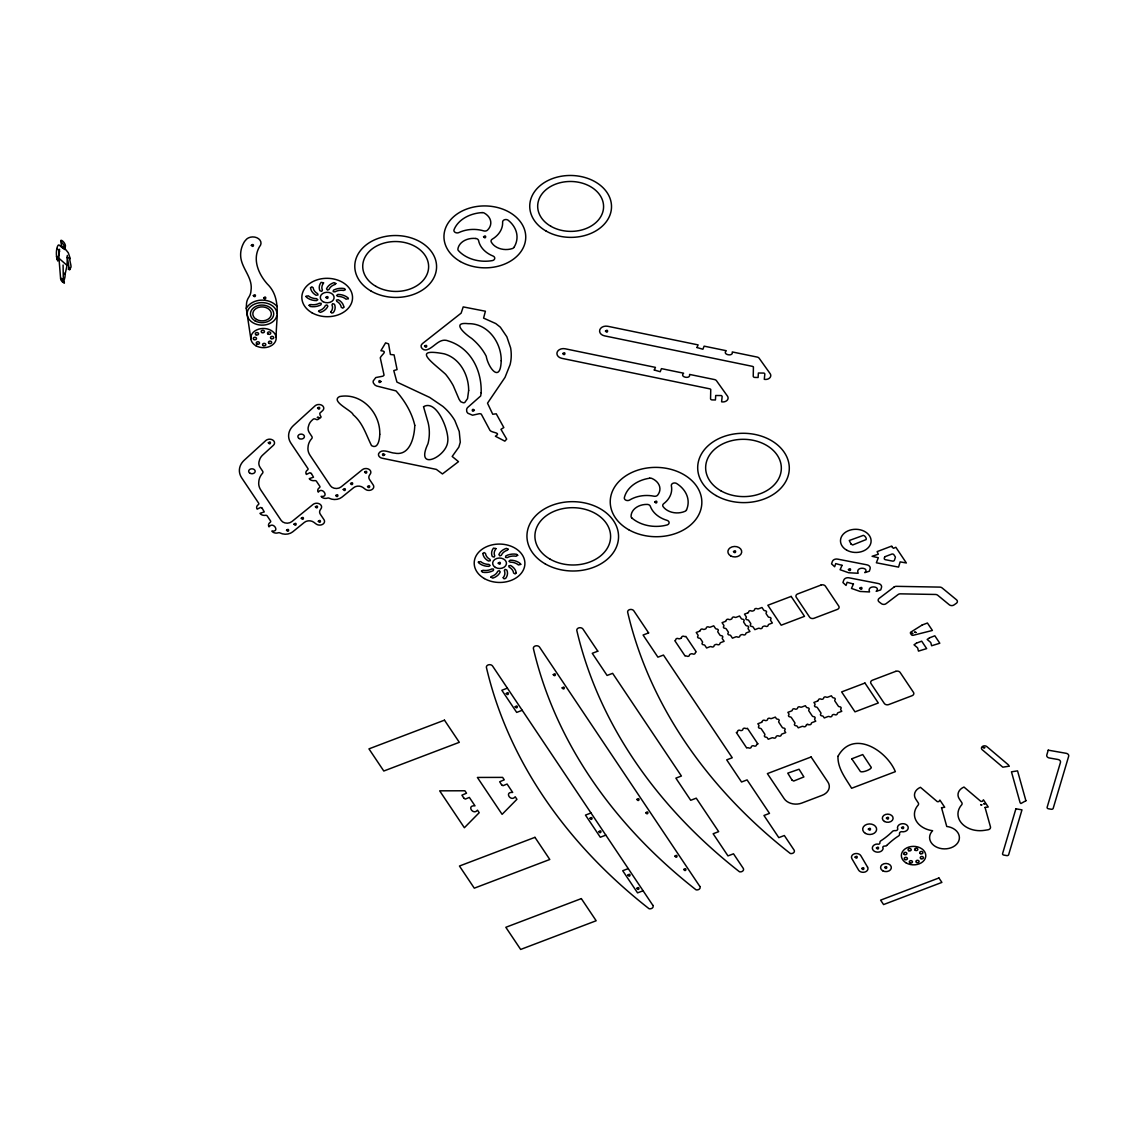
<?xml version="1.0" encoding="UTF-8"?>
<svg xmlns="http://www.w3.org/2000/svg" width="1125" height="1125" viewBox="0 0 1125 1125"><rect width="100%" height="100%" fill="white"/><g stroke="black" fill="none" stroke-linecap="round" stroke-linejoin="round"><path stroke-width="1.5" d="M59.541 249.272L58.767 258.131L67.05 265.416L65.138 274.05M250.889 336.867L250.847 338.752L246.248 308.292L246.516 303.722A21.6 16.355 0.7 0 1 248.85 297.141A20.897 15.82 0.7 0 0 250.987 290.672C252.998 278.311 242.789 269.733 240.905 258.356A41.302 31.261 0.7 0 1 244.547 241.467L246.67 239.048A8.142 6.159 0.7 0 1 256.837 237.727A8.142 6.159 0.7 0 1 260.606 245.039C251.592 257.822 257.962 273.459 267.3 283.964C282.038 298.266 275.92 319.345 276.159 337.387M67.331 255.389L67.05 265.416M70.509 268.087L69.595 269.902L68.245 269.016L69.328 268.383L68.527 267.497C73.392 269.423 69.68 263.208 69.736 258.328M60.567 278.831C63.169 276.413 64.406 286.116 61.003 279.97C60.005 274.823 66.53 286.087 62.887 282.009M63.366 281.883L63.084 265.05M64.828 247.359L65.503 246.023C64.898 240.666 57.052 237.277 63.042 244.083C66.108 248.273 66.516 252 59.048 244.983L58.331 245.067C54.703 249.047 56.77 267.82 59.428 251.142M56.461 256.598L57.755 260.677M246.248 308.292C252.619 297.928 269.409 297.534 277.144 306.534M61.003 241.439L61.411 246.023M69.975 269.184L68.513 269.269M507.389 688.148L501.848 690.258L516.684 712.406L522.225 710.297M591.005 812.995L585.464 815.091L600.3 837.239L605.841 835.144M628.256 868.612L622.716 870.722L637.552 892.87L643.092 890.761M60.637 279.056L63.07 281.109M62.845 281.236L63.169 282.136M63.45 247.12L61.341 245.981M60.595 278.48L58.978 258.286M64.898 249.609L61.467 246.234M67.233 257.189L70.2 258.497L68.316 252.83L65.222 248.962M63.506 281.348C63.492 282.108 66.347 274.978 64.589 273.234M59.513 251.227L57.15 248.484M63.886 281.7L64.434 282.952M57.994 257.948L57.811 260.775L56.756 258.427M276.933 313.073L276.413 310.894A14.906 11.278 0.7 0 0 252.844 304.973A14.906 11.278 0.7 0 0 254.784 323.677A14.906 11.278 0.7 0 0 276.863 315.281M67.359 257.302L68.864 266.639M808.538 724.627A1.631 1.238 0.7 0 0 806.02 725.597A1.631 1.238 0.7 0 1 803.489 726.553A1.631 1.238 0.7 0 0 801.858 726.483L798.258 727.847L797.316 726.441A1.631 1.238 0.7 0 0 795.952 725.752A1.631 1.238 0.7 0 1 794.658 723.839A1.631 1.238 0.7 0 0 794.742 722.602L791.381 717.581A1.631 1.238 0.7 0 0 790.017 716.892A1.631 1.238 0.7 0 1 788.723 714.98A1.631 1.238 0.7 0 0 788.808 713.742L787.88 712.336L791.466 710.972A1.631 1.238 0.7 0 0 792.366 709.945A1.631 1.238 0.7 0 1 794.883 708.975A1.631 1.238 0.7 0 0 796.528 709.059A2.7 2.039 0.7 0 0 797.006 708.834A1.631 1.238 0.7 0 0 797.611 707.948A1.631 1.238 0.7 0 1 800.142 706.992A1.631 1.238 0.7 0 0 801.773 707.062L805.373 705.698L806.302 707.091A1.631 1.238 0.7 0 0 807.68 707.78A1.631 1.238 0.7 0 1 808.959 709.692A1.631 1.238 0.7 0 0 808.875 710.93L812.236 715.95A1.631 1.238 0.7 0 0 813.614 716.639A1.631 1.238 0.7 0 1 814.894 718.552A1.631 1.238 0.7 0 0 814.809 719.789L815.752 721.195L812.152 722.559A1.631 1.238 0.7 0 0 811.266 723.6A1.631 1.238 0.7 0 1 808.734 724.556M806.906 724.556A2.7 2.039 0.7 0 1 807.427 724.388M649.631 478.167A3.277 2.475 0.7 0 1 651.895 478.448A15.834 11.981 0.7 0 1 657.647 495.112A3.277 2.475 0.7 0 1 653.948 496.195A27.661 20.939 0.7 0 0 629.663 500.006A3.277 2.475 0.7 0 1 625.908 500.189A3.277 2.475 0.7 0 1 624.375 497.573A32.105 24.3 0.7 0 1 649.617 478.223M792.07 780.145L793.673 781.045L803.897 776.939L799.059 769.233L787.753 773.156L792.07 780.145M851.077 544.092L852.694 544.978L864.998 540.014C868.486 540.155 864.098 533.559 862.186 535.809L849.262 540.506L851.077 544.092M414.773 425.334C414.464 436.837 409.992 456.342 394.692 453.122C390.22 453.08 381.867 447.834 378.619 453.628C377.803 455.864 380.039 457.847 382.092 458.212L436.373 469.406L442.448 473.948L458.494 461.658L452.18 456.469L458.859 447.089L460.28 442.238L459.239 431.48L454.837 420.539A73.73 55.814 0.7 0 0 448.58 411.975A68.344 51.736 0.7 0 0 442.814 406.364L429.694 397.434L396.914 382.078L393.778 370.589L397.083 369.591L394.088 354.895L390.403 354.473L388.575 343.884L385.58 342.858L380.883 350.733C388.111 351.211 381.952 354.178 380.264 357.778L384.061 375.145A3.684 2.798 0.7 0 1 382.669 376.228L375.806 377.55L373.205 380.967A6.778 5.133 0.7 0 0 373.402 382.978L374.681 384.75A6.834 5.175 0.7 0 0 376.833 386.044L396.014 390.895C404.592 400.5 411.933 412.678 414.773 425.334M842.062 565.327L840.094 569.728L848.714 572.766L858.178 573.258C854.986 566.016 870.23 567.352 864.802 572.639L869.33 571.219L870.103 568.856A4.388 3.319 0.7 0 0 866.531 564.75L838.041 559.195A4.388 3.319 0.7 0 0 832.345 561.502L831.558 563.864L834.652 566.761L835.72 563.597L842.062 565.327M853.453 584.016L851.47 588.417L860.091 591.455L869.555 591.947C866.363 584.691 881.62 586.041 876.178 591.328L880.706 589.908L881.494 587.545A4.388 3.319 0.7 0 0 877.908 583.439L849.431 577.884A4.388 3.319 0.7 0 0 843.736 580.191L842.948 582.553L846.042 585.45L847.097 582.286L853.453 584.016M851.752 758.812L859.964 770.85C860.33 774.098 874.223 768.516 870.792 766.73L862.734 754.566L851.752 758.812M306.028 296.339L306.337 297.113A13.359 10.111 0.7 0 0 316.519 300.614L317.812 299.714L316.491 298.631A10.73 8.128 0.7 0 1 308.306 295.819L306.028 296.339M310.556 287.705L310.542 287.916A13.345 10.111 0.7 0 0 316.111 295.256L318.009 294.947L317.63 293.653A10.73 8.128 0.7 0 1 313.158 287.747L311.864 286.833L310.556 287.705M318.572 311.358L320.386 312.398A13.345 10.111 0.7 0 0 327.867 306.169L326.869 304.903L325.364 305.564A10.73 8.128 0.7 0 1 319.359 310.57L318.572 311.358M323.536 282.797L323.367 283.402A10.73 8.128 0.7 0 0 322.411 290.137L321.722 291.361L319.936 290.756A13.359 10.111 0.7 0 1 321.117 282.375L323.536 282.797M343.842 307.111L342.802 308.166L341.241 307.28A10.73 8.128 0.7 0 0 336.769 301.373L336.389 300.08L338.273 299.756A13.345 10.111 0.7 0 1 343.842 307.111M478.378 562.092L478.702 562.866A13.359 10.111 0.7 0 0 488.883 566.367L490.163 565.467L488.855 564.384A10.73 8.128 0.7 0 1 480.656 561.572L478.378 562.092M482.906 553.458L482.906 553.669A13.345 10.111 0.7 0 0 488.461 561.009L490.359 560.7L489.98 559.406A10.73 8.128 0.7 0 1 485.508 553.5L484.228 552.586L482.906 553.458M490.922 577.111L492.75 578.152A13.345 10.111 0.7 0 0 500.217 571.922L499.233 570.656L497.714 571.317A10.73 8.128 0.7 0 1 491.709 576.323L490.922 577.111M495.9 548.55L495.717 549.155A10.73 8.128 0.7 0 0 494.761 555.891L494.072 557.114L492.286 556.509A13.359 10.111 0.7 0 1 493.467 548.128L495.9 548.55M516.192 572.864L515.152 573.919L513.591 573.033A10.73 8.128 0.7 0 0 509.119 567.127L508.739 565.833L510.637 565.509A13.345 10.111 0.7 0 1 516.192 572.864M654.286 370.012L660.22 371.728L661.444 368.634L683.62 373.205C679.078 377.184 690.989 379.561 689.583 374.428L714.487 379.561A3.277 2.475 0.7 0 1 716.484 380.728L727.523 396.211A5.217 3.952 0.7 0 1 726.961 400.472A5.217 3.952 0.7 0 1 721.603 401.808L722.166 396.337L721.392 395.564L715.711 395.494L715.43 399.98L712.153 399.909A1.631 1.238 0.7 0 1 710.55 398.644L710.747 389.742A3.277 2.475 0.7 0 0 710.705 389.306A3.277 2.475 0.7 0 0 709.383 388.758L561.783 358.327A6.539 4.95 0.7 0 1 557.128 352.252A6.539 4.95 0.7 0 1 565.13 348.778L655.439 367.383L654.286 370.012M696.966 347.527L702.9 349.242L704.123 346.148L726.3 350.719C721.758 354.698 733.669 357.075 732.263 351.942L757.167 357.075A3.277 2.475 0.7 0 1 759.164 358.242L770.203 373.739A5.217 3.952 0.7 0 1 769.641 377.986A5.217 3.952 0.7 0 1 764.283 379.322L764.845 373.852L764.072 373.078L758.391 373.008L758.109 377.494L754.833 377.423A1.631 1.238 0.7 0 1 753.23 376.158L753.427 367.256A3.277 2.475 0.7 0 0 753.384 366.82A3.277 2.475 0.7 0 0 752.062 366.272L604.462 335.841A6.539 4.95 0.7 0 1 599.808 329.766A6.539 4.95 0.7 0 1 607.809 326.292L698.119 344.897L696.966 347.527M251.325 245.334C253.702 249.033 254.63 242.156 251.325 245.334M253.322 295.594C255.698 299.292 256.627 292.416 253.322 295.594M263.644 297.844C266.02 301.542 266.948 294.68 263.644 297.844M268.341 442.772C270.717 446.47 271.645 439.594 268.341 442.772M286.523 530.212C288.9 533.911 289.828 527.034 286.523 530.212M294.005 524.152C296.381 527.85 297.309 520.988 294.005 524.152M301.303 518.245C303.68 521.944 304.608 515.067 301.303 518.245M317.419 417.403L318.909 417.544L317.419 417.403M317.573 408.08C319.95 411.764 320.878 404.902 317.573 408.08M315.408 506.812C317.784 510.511 318.712 503.634 315.408 506.812M318.319 521.255C320.695 524.953 321.623 518.077 318.319 521.255M325.898 297.38C328.275 301.078 329.203 294.216 325.898 297.38M335.756 495.52C338.133 499.219 339.061 492.342 335.756 495.52M343.238 489.459C345.614 493.158 346.542 486.281 343.238 489.459M350.536 483.539C352.913 487.238 353.841 480.375 350.536 483.539M364.641 472.12C367.017 475.819 367.945 468.942 364.641 472.12M367.552 486.548C369.928 490.247 370.856 483.384 367.552 486.548M483.553 236.756C485.93 240.455 486.858 233.592 483.553 236.756M498.248 563.133C500.625 566.831 501.553 559.969 498.248 563.133M506.278 693.506C508.655 697.205 509.583 690.342 506.278 693.506M515.18 706.795C517.556 710.494 518.484 703.631 515.18 706.795M553.261 674.62C555.638 678.319 556.566 671.442 553.261 674.62M562.795 353.559C565.172 357.258 566.1 350.395 562.795 353.559M562.163 687.909C564.539 691.608 565.467 684.731 562.163 687.909M589.908 818.353C592.284 822.052 593.212 815.175 589.908 818.353M605.475 331.073C607.852 334.772 608.78 327.909 605.475 331.073M598.809 831.642C601.186 835.341 602.114 828.464 598.809 831.642M627.905 875.095C630.281 878.794 631.209 871.917 627.905 875.095M636.891 799.453C639.267 803.152 640.195 796.275 636.891 799.453M636.792 888.384C639.169 892.083 640.097 885.22 636.792 888.384M645.792 812.742C648.169 816.441 649.097 809.578 645.792 812.742M654.75 501.933C657.127 505.631 658.055 498.769 654.75 501.933M674.888 856.195C677.264 859.894 678.192 853.017 674.888 856.195M683.775 869.484C686.152 873.183 687.08 866.32 683.775 869.484M733.5 551.573C735.877 555.272 736.805 548.409 733.5 551.573M848.433 569.545C850.809 573.244 851.737 566.381 848.433 569.545M859.823 588.234C862.2 591.933 863.128 585.056 859.823 588.234M855.084 857.095C857.461 860.794 858.389 853.931 855.084 857.095M861.764 868.486C864.141 872.184 865.069 865.308 861.764 868.486M868.359 829.097C870.736 832.795 871.664 825.919 868.359 829.097M876.431 847.969C878.808 851.667 879.736 844.791 876.431 847.969M884.658 867.417C887.034 871.116 887.963 864.253 884.658 867.417M886.43 818.086C888.792 821.784 889.734 814.922 886.43 818.086M901.547 827.62C903.923 831.319 904.852 824.442 901.547 827.62M911.63 633.375L912.938 633.488L911.658 633.277M914.583 632.25L915.891 632.377L914.583 632.25M980.719 804.755L982.027 804.881L980.747 804.67M983.222 747.548L984.712 747.689L983.222 747.548M983.672 803.644L984.98 803.756L983.672 803.644M481.148 392.766L480.67 395.986L467.578 407.545A6.834 5.175 0.7 0 0 466.622 409.486L466.748 411.497A6.778 5.133 0.7 0 0 467.958 413.283L472.542 415.209L479.348 413.705A3.684 2.798 0.7 0 1 481.275 414.098L490.008 430.425C492.047 432.998 501.834 432.408 495.38 436.233L504.83 441.155L506.7 439.13L500.963 429.342L503.831 427.556L496.266 413.817L492.736 414.239L487.505 403.186L505.027 377.381L510.089 364.655A68.344 51.736 0.7 0 0 511.172 357.623A73.73 55.814 0.7 0 0 510.623 347.878L506.855 336.797L500.33 327.178L495.773 323.564L483.581 318.108L485.409 311.231L463.205 306.9L461.138 313.144L422.325 343.688C419.048 346.177 422.606 350.564 425.995 349.988C433.997 348.398 439.186 336.952 448.678 341.086C470.869 348.103 481.922 370.561 481.148 392.766M423.534 406.73L428.175 422.831A75.783 57.375 0.7 0 1 427.978 443.7C414.633 471.909 446.189 457.2 447.694 441.858C449.564 431.423 436.739 398.77 423.534 406.73M892.392 547.327L893.489 548.311L895.837 547.27L906.356 562.978L900.141 561.881L898.566 567.112L876.361 562.781L878.316 557.719L872.086 556.298L878.33 554.203L877.134 551.602L891.717 546.061L892.392 547.327M468.661 390.417L467.55 398.616L464.822 402.427A1.688 1.28 0.7 0 1 462.966 402.623L460.716 401.723L459.098 399.319L453.291 385.72A106.833 80.873 0.7 0 0 445.655 374.316C433.87 363.389 409.866 347.386 444.15 353.812C459.83 358.172 468.703 374.948 468.661 390.417M501.216 360.773C500.428 383.639 488.362 368.156 486.211 356.203A75.783 57.375 0.7 0 0 471.656 338.4C465.567 334.477 450.45 321.652 468.211 323.677C487.758 323.184 501.497 342.534 501.216 360.773M886.598 845.48L886.542 845.62A3.277 2.475 0.7 0 1 884.559 846.084A1.716 1.308 0.7 0 0 883.069 848.109L883.125 848.25A5.4 4.092 0.7 0 1 877.809 852.173A5.4 4.092 0.7 0 1 872.339 848.306A5.4 4.092 0.7 0 1 877.148 844.017L877.345 844.059A1.716 1.308 0.7 0 0 879.905 842.794A3.277 2.475 0.7 0 1 880.622 840.966C885.023 838.153 889.341 834.637 892.758 831.164A3.277 2.475 0.7 0 1 895.205 830.644A2.292 1.73 0.7 0 0 897.764 829.083A5.4 4.092 0.7 0 1 902.095 823.697A5.4 4.092 0.7 0 1 908.227 828.028A5.4 4.092 0.7 0 1 901.406 831.67A2.292 1.73 0.7 0 0 899.536 833.709A3.277 2.475 0.7 0 1 898.72 835.861C894.333 838.575 890.381 841.992 886.598 845.522M262.125 508.191L264.277 511.903L259.973 513.352A4.908 3.713 0.7 0 0 265.416 515.32A1.631 1.238 0.7 0 1 267.23 515.981L270.534 520.917A1.631 1.238 0.7 0 1 270.155 522.394A4.908 3.713 0.7 0 0 269.03 526.866C273.066 520.945 280.448 532.195 271.842 531.07A4.908 3.713 0.7 0 0 278.297 532.786A1.631 1.238 0.7 0 1 279.9 532.898A9.83 7.439 0.7 0 0 292.655 531.886L304.411 522.352A6.539 4.95 0.7 0 1 313.819 522.253L316.153 524.011A4.922 3.727 0.7 0 0 322.523 524.405A4.922 3.727 0.7 0 0 324 519.694L320.33 514.237A6.539 4.95 0.7 0 1 319.992 510.328L320.878 508.908A4.908 3.713 0.7 0 0 319.669 504A4.908 3.713 0.7 0 0 313.116 504.394L291.825 521.634A6.539 4.95 0.7 0 1 281.194 520.453L260.972 490.261A19.266 14.583 0.7 0 1 258.82 481.669A22.177 16.791 0.7 0 1 260.887 475.425A19.238 14.555 0.7 0 1 262.42 473.4A2.939 2.222 0.7 0 0 262.603 471.136L260.142 467.466A12.15 9.197 0.7 0 1 259.341 460.659A15.806 11.967 0.7 0 1 262.983 454.795L273.417 445.275A4.908 3.713 0.7 0 0 272.77 440.044A4.908 3.713 0.7 0 0 265.852 440.508L244.294 460.167A21.488 16.27 0.7 0 0 241.706 477.886L258.666 503.198A1.631 1.238 0.7 0 1 258.286 504.675A4.908 3.713 0.7 0 0 257.161 509.147L260.691 507.403L262.125 508.191M311.372 473.498L313.509 477.211L309.22 478.659A4.908 3.713 0.7 0 0 314.648 480.628A1.631 1.238 0.7 0 1 316.462 481.289L319.767 486.211A1.631 1.238 0.7 0 1 319.387 487.702A4.908 3.713 0.7 0 0 318.262 492.159C322.298 486.239 329.681 497.503 321.089 496.378A4.908 3.713 0.7 0 0 327.53 498.094A1.631 1.238 0.7 0 1 329.147 498.206A9.83 7.439 0.7 0 0 341.887 497.194L353.658 487.659A6.539 4.95 0.7 0 1 363.052 487.547L365.386 489.319A4.922 3.727 0.7 0 0 371.756 489.698A4.922 3.727 0.7 0 0 373.233 485.002L369.562 479.545A6.539 4.95 0.7 0 1 369.225 475.636L370.125 474.216A4.908 3.713 0.7 0 0 368.916 469.294A4.908 3.713 0.7 0 0 362.348 469.688L341.058 486.942A6.539 4.95 0.7 0 1 330.427 485.761L310.205 455.555A19.266 14.583 0.7 0 1 308.053 446.977A22.177 16.791 0.7 0 1 310.12 440.719A19.238 14.555 0.7 0 1 311.653 438.708A2.939 2.222 0.7 0 0 311.836 436.444L309.389 432.773A12.15 9.197 0.7 0 1 308.573 425.967A15.806 11.967 0.7 0 1 312.216 420.103L313.073 419.316A1.631 1.238 0.7 0 1 314.62 418.894L314.733 418.908A3.277 2.475 0.7 0 1 316.111 419.386A1.631 1.238 0.7 0 0 318.192 419.33L320.47 417.783A1.631 1.238 0.7 0 0 320.695 416.138A3.277 2.475 0.7 0 1 320.133 415.153L319.823 413.873A1.631 1.238 0.7 0 1 320.175 412.847L322.664 410.583A4.908 3.713 0.7 0 0 322.003 405.352A4.908 3.713 0.7 0 0 315.098 405.816L293.527 425.461A21.488 16.27 0.7 0 0 290.939 443.194L307.898 468.492A1.631 1.238 0.7 0 1 307.519 469.983A4.908 3.713 0.7 0 0 306.394 474.441L309.938 472.711L311.372 473.498M463.852 798.131L465.286 799.102L469.35 797.414L474.989 805.837C466.2 804.966 473.091 815.766 477.492 810.169L479.194 812.714L464.372 827.733L439.664 790.833L464.906 790.777L466.523 793.209L461.925 795.164L463.852 798.131M501.581 784.744L503.016 785.7L507.08 784.027L512.705 792.436C503.93 791.564 510.82 802.364 515.222 796.767L516.923 799.312L502.102 814.345L477.38 777.445L502.622 777.389L504.253 779.822L499.655 781.777L501.581 784.744M837.97 756.323C837.52 768.375 845.733 778.472 851.625 788.273L895.359 771.652C886.5 750.192 853.017 729.042 837.97 756.323M941.527 807.708L946.744 826.467A14.906 11.278 0.7 0 1 958.655 841.205A14.906 11.278 0.7 0 1 937.575 847.561A14.906 11.278 0.7 0 1 932.639 830.714A21.853 16.538 0.7 0 1 916.509 807.3A18.914 14.316 0.7 0 1 918 805.317A3.277 2.475 0.7 0 0 918.211 802.8L915.764 799.13A11.827 8.944 0.7 0 1 920.447 787.317L937.336 801.661L938.869 801.619L939.895 800.086L944.719 807.272L941.527 807.708M985.05 807.441L990.464 826.875A3.277 2.475 0.7 0 1 987.933 829.8L984.347 830.363A21.853 16.538 0.7 0 1 962.691 824.344A21.853 16.538 0.7 0 1 960.033 807.019A18.914 14.316 0.7 0 1 961.523 805.05A3.277 2.475 0.7 0 0 961.748 802.533L959.287 798.863A11.827 8.944 0.7 0 1 963.97 787.05L980.873 801.394L982.406 801.352L983.419 799.805L988.242 807.005L985.05 807.441M330.863 311.977L331.72 313.059L333.281 312.652A13.345 10.111 0.7 0 0 334.462 304.256L332.677 303.666L331.973 304.875A10.73 8.128 0.7 0 1 331.031 311.625L330.863 311.977M503.212 577.73L504.07 578.812L505.631 578.405A13.345 10.111 0.7 0 0 506.812 570.009L505.027 569.419L504.337 570.628A10.73 8.128 0.7 0 1 503.381 577.378L503.212 577.73M380.953 381.572C378.169 385.003 378.084 378.127 380.953 381.572M424.603 346.106C426.769 349.861 428.091 343.083 424.603 346.106M335.827 283.528L335.039 284.442A10.73 8.128 0.7 0 0 329.02 289.448L327.516 290.123L326.531 288.844A13.345 10.111 0.7 0 1 333.998 282.614L335.827 283.528M508.177 549.281L507.389 550.195A10.73 8.128 0.7 0 0 501.384 555.202L499.866 555.877L498.881 554.597A13.345 10.111 0.7 0 1 506.348 548.367L508.177 549.281M379.758 434.236C379.673 438.736 378.239 449.662 371.545 445.641C366.159 434.981 362.855 422.789 353.152 414.745C352.533 410.822 329.822 401.259 339.637 396.534C361.716 392.47 380.461 412.988 379.758 434.236M309.108 305.283L310.106 306.464A13.345 10.111 0.7 0 0 321.019 304.777L321.202 303.314L319.458 303.188A10.73 8.128 0.7 0 1 310.683 304.538L309.108 305.283M345.305 289.547L343.716 290.475A10.73 8.128 0.7 0 0 334.941 291.839L333.197 291.698L333.38 290.236A13.345 10.111 0.7 0 1 344.292 288.548L345.305 289.547M481.472 571.036L482.456 572.217A13.345 10.111 0.7 0 0 493.369 570.53L493.552 569.067L491.808 568.941A10.73 8.128 0.7 0 1 483.033 570.291L481.472 571.036M517.669 555.3L516.066 556.228A10.73 8.128 0.7 0 0 507.291 557.592L505.547 557.452L505.73 555.989A13.345 10.111 0.7 0 1 516.642 554.302L517.669 555.3M348.37 298.631L346.078 299.208A10.73 8.128 0.7 0 0 337.894 296.395L336.586 295.509L337.866 294.413A13.345 10.111 0.7 0 1 348.047 297.9L348.37 298.631M520.72 564.384L518.442 564.961A10.73 8.128 0.7 0 0 510.244 562.148L508.936 561.263L510.216 560.166A13.345 10.111 0.7 0 1 520.411 563.653L520.72 564.384M384.666 454.627C381.783 458.058 381.811 451.181 384.666 454.627M474.37 410.344C471.291 413.634 471.811 406.758 474.37 410.344M1015.903 808.791L1002.586 853.594A1.631 1.238 0.7 0 0 1003.823 855.084L1006.706 855.591A1.631 1.238 0.7 0 0 1008.661 854.663L1021.978 809.859L1015.903 808.791M1048.233 750.164L1046.798 754.987A3.277 2.475 0.7 0 0 1049.273 757.969L1057.978 759.488A3.277 2.475 0.7 0 1 1060.453 762.455L1047.136 807.272A1.631 1.238 0.7 0 0 1048.373 808.748L1051.256 809.255A1.631 1.238 0.7 0 0 1053.197 808.327L1068.666 756.281A3.277 2.475 0.7 0 0 1066.191 753.314L1048.233 750.164M884.587 557.311L884.292 558.211A1.631 1.238 0.7 0 0 885.487 559.716L892.462 561.08A1.631 1.238 0.7 0 0 894.445 560.18L895.317 557.55A1.631 1.238 0.7 0 0 895.191 556.692L893.855 554.695A1.631 1.238 0.7 0 0 891.661 554.147L885.431 556.509A1.631 1.238 0.7 0 0 884.587 557.311M894.038 587.067L879.089 598.43A3.277 2.475 0.7 0 0 879.117 601.931L881.437 603.689A3.277 2.475 0.7 0 0 886.064 603.689L898.073 594.562A3.277 2.475 0.7 0 1 900.45 593.845L935.395 594.464A3.277 2.475 0.7 0 1 937.744 595.266L949.331 604.814A3.277 2.475 0.7 0 0 953.958 604.969L956.363 603.295A3.277 2.475 0.7 0 0 956.531 599.808L942.089 587.911A3.277 2.475 0.7 0 0 939.741 587.109L896.414 586.336A3.277 2.475 0.7 0 0 894.038 587.067M922.163 625.008L911.292 631.828A1.631 1.238 0.7 0 0 910.575 633.502L911.334 634.641A1.631 1.238 0.7 0 0 913.542 635.203L932.4 630.45L927.422 623.011L922.163 625.008M916.425 643.163L914.02 644.808L917.058 647.381A3.277 2.475 0.7 0 1 917.902 649.041L918.478 651.108L926.663 648.605L921.684 641.166L916.425 643.163M929.573 637.805L927.169 639.45L930.206 642.023A3.277 2.475 0.7 0 1 931.05 643.683L931.627 645.75L939.811 643.247L934.833 635.808L929.573 637.805M1025.902 800.733L1020.909 803.517L1020.094 802.687L1011.459 771.82L1017.548 770.864L1025.902 800.733M597.797 651.192L592.256 653.302L607.092 675.45L612.633 673.341L681.413 776.025L675.872 778.134L690.708 800.283L696.248 798.173L718.664 831.642L713.138 833.752L727.973 855.9L733.5 853.805L743.203 868.275A3.277 2.475 0.7 0 1 742.852 870.933A3.277 2.475 0.7 0 1 739.505 871.791A606.839 459.38 0.7 0 1 576.802 630.408A3.277 2.475 0.7 0 1 579.136 627.792A3.277 2.475 0.7 0 1 582.975 629.072L597.797 651.192M648.619 632.911L643.078 635.02L657.914 657.169L663.455 655.059L732.248 757.758L726.708 759.853L741.544 782.002L747.084 779.906L769.5 813.375L763.959 815.484L778.795 837.633L784.336 835.523L794.039 850.008A3.277 2.475 0.7 0 1 793.688 852.666A3.277 2.475 0.7 0 1 790.341 853.509A606.839 459.38 0.7 0 1 627.638 612.127A3.277 2.475 0.7 0 1 629.972 609.525A3.277 2.475 0.7 0 1 633.797 610.791L648.619 632.911M444.473 720.169L368.958 748.87L383.794 771.019L459.309 742.317L444.473 720.169M680.723 638.381L679.936 638.677A1.631 1.238 0.7 0 1 678.305 638.606A1.631 1.238 0.7 0 0 675.788 639.562A1.631 1.238 0.7 0 1 674.789 640.631L685.181 656.142A1.631 1.238 0.7 0 1 686.911 656.17A1.631 1.238 0.7 0 0 689.428 655.214A1.631 1.238 0.7 0 1 690.328 654.173L691.102 653.878A1.631 1.238 0.7 0 1 692.747 653.962A1.631 1.238 0.7 0 0 695.264 652.992A1.631 1.238 0.7 0 1 696.263 651.923L685.87 636.413A1.631 1.238 0.7 0 1 684.141 636.384A1.631 1.238 0.7 0 0 681.609 637.341A1.631 1.238 0.7 0 1 680.723 638.381M699.539 631.223L696.234 632.475L697.922 634.992A1.631 1.238 0.7 0 1 697.823 636.23A1.631 1.238 0.7 0 0 699.117 638.142A1.631 1.238 0.7 0 1 700.481 638.831L702.366 641.63A1.631 1.238 0.7 0 1 702.281 642.867A1.631 1.238 0.7 0 0 703.561 644.794A1.631 1.238 0.7 0 1 704.939 645.469L706.613 647.986L709.917 646.72A1.631 1.238 0.7 0 1 711.562 646.805A1.631 1.238 0.7 0 0 714.08 645.834A1.631 1.238 0.7 0 1 714.98 644.808L715.753 644.513A1.631 1.238 0.7 0 1 717.384 644.583A1.631 1.238 0.7 0 0 719.916 643.627A1.631 1.238 0.7 0 1 720.802 642.586L724.106 641.334L722.433 638.817A1.631 1.238 0.7 0 1 722.517 637.594A1.631 1.238 0.7 0 0 721.223 635.667A1.631 1.238 0.7 0 1 719.859 634.992L717.975 632.18A1.631 1.238 0.7 0 1 718.059 630.942A1.631 1.238 0.7 0 0 716.78 629.03A1.631 1.238 0.7 0 1 715.402 628.341L713.728 625.823L710.423 627.089A1.631 1.238 0.7 0 1 708.792 627.019A1.631 1.238 0.7 0 0 706.261 627.975A1.631 1.238 0.7 0 1 705.375 629.002L704.587 629.297A1.631 1.238 0.7 0 1 702.956 629.227A1.631 1.238 0.7 0 0 700.425 630.183A1.631 1.238 0.7 0 1 699.539 631.223M725.372 621.408L722.067 622.659L723.741 625.177A1.631 1.238 0.7 0 1 723.656 626.414A1.631 1.238 0.7 0 0 724.95 628.327A1.631 1.238 0.7 0 1 726.314 629.016L728.198 631.814A1.631 1.238 0.7 0 1 728.114 633.052A1.631 1.238 0.7 0 0 729.394 634.978A1.631 1.238 0.7 0 1 730.772 635.653L732.445 638.17L735.75 636.905A1.631 1.238 0.7 0 1 737.381 636.989A1.631 1.238 0.7 0 0 739.912 636.019A1.631 1.238 0.7 0 1 740.798 634.992L741.586 634.697A1.631 1.238 0.7 0 1 743.217 634.767A1.631 1.238 0.7 0 0 745.748 633.811A1.631 1.238 0.7 0 1 746.634 632.77L749.939 631.519L748.252 629.002A1.631 1.238 0.7 0 1 748.35 627.764A1.631 1.238 0.7 0 0 747.056 625.852A1.631 1.238 0.7 0 1 745.692 625.177L743.808 622.364A1.631 1.238 0.7 0 1 743.892 621.127A1.631 1.238 0.7 0 0 742.613 619.214A1.631 1.238 0.7 0 1 741.234 618.525L739.561 616.008L736.256 617.273A1.631 1.238 0.7 0 1 734.611 617.203A1.631 1.238 0.7 0 0 732.094 618.159A1.631 1.238 0.7 0 1 731.194 619.186L730.42 619.481A1.631 1.238 0.7 0 1 728.789 619.411A1.631 1.238 0.7 0 0 726.258 620.367A1.631 1.238 0.7 0 1 725.372 621.408M747.788 612.886L744.483 614.138L746.156 616.655A1.631 1.238 0.7 0 1 746.072 617.892A1.631 1.238 0.7 0 0 747.366 619.805A1.631 1.238 0.7 0 1 748.73 620.494L750.614 623.306A1.631 1.238 0.7 0 1 750.53 624.53A1.631 1.238 0.7 0 0 751.809 626.456A1.631 1.238 0.7 0 1 753.188 627.131L754.861 629.648L758.166 628.397A1.631 1.238 0.7 0 1 759.797 628.467A1.631 1.238 0.7 0 0 762.328 627.511A1.631 1.238 0.7 0 1 763.214 626.47L764.002 626.175A1.631 1.238 0.7 0 1 765.633 626.245A1.631 1.238 0.7 0 0 768.164 625.289A1.631 1.238 0.7 0 1 769.05 624.263L772.355 622.997L770.681 620.494A1.631 1.238 0.7 0 1 770.766 619.256A1.631 1.238 0.7 0 0 769.472 617.33A1.631 1.238 0.7 0 1 768.108 616.655L766.223 613.842A1.631 1.238 0.7 0 1 766.308 612.605A1.631 1.238 0.7 0 0 765.028 610.692A1.631 1.238 0.7 0 1 763.65 610.003L761.977 607.5L758.672 608.752A1.631 1.238 0.7 0 1 757.027 608.681A1.631 1.238 0.7 0 0 754.509 609.637A1.631 1.238 0.7 0 1 753.609 610.678L752.836 610.973A1.631 1.238 0.7 0 1 751.205 610.889A1.631 1.238 0.7 0 0 748.673 611.859A1.631 1.238 0.7 0 1 747.788 612.886M791.156 596.405L767.841 605.264L781.186 625.205L804.516 616.331L791.156 596.405M821.011 585.056L797.681 593.93A3.277 2.475 0.7 0 0 796.261 597.248L809.606 617.175A3.277 2.475 0.7 0 0 814.008 618.286L837.323 609.427A3.277 2.475 0.7 0 0 838.758 606.108L825.413 586.167A3.277 2.475 0.7 0 0 821.011 585.056M761.442 722.391L757.842 723.755L758.784 725.161A1.631 1.238 0.7 0 1 758.7 726.398A1.631 1.238 0.7 0 0 759.98 728.311A1.631 1.238 0.7 0 1 761.358 728.986L764.719 734.02A1.631 1.238 0.7 0 1 764.634 735.258A1.631 1.238 0.7 0 0 765.914 737.17A1.631 1.238 0.7 0 1 767.292 737.845L768.234 739.252L771.834 737.888A1.631 1.238 0.7 0 1 773.466 737.958A1.631 1.238 0.7 0 0 775.983 737.002A1.631 1.238 0.7 0 1 776.883 735.975A2.7 2.039 0.7 0 1 777.389 735.806A1.631 1.238 0.7 0 1 778.711 735.975A1.631 1.238 0.7 0 0 781.228 735.005A1.631 1.238 0.7 0 1 782.128 733.978L785.728 732.614L784.786 731.208A1.631 1.238 0.7 0 1 784.87 729.97A1.631 1.238 0.7 0 0 783.591 728.044A1.631 1.238 0.7 0 1 782.212 727.369L778.852 722.348A1.631 1.238 0.7 0 1 778.936 721.111A1.631 1.238 0.7 0 0 777.656 719.184A1.631 1.238 0.7 0 1 776.278 718.509L775.336 717.103L771.736 718.467A1.631 1.238 0.7 0 1 770.105 718.397A1.631 1.238 0.7 0 0 767.588 719.353A1.631 1.238 0.7 0 1 766.983 720.253A2.7 2.039 0.7 0 1 766.491 720.464A1.631 1.238 0.7 0 1 764.859 720.394A1.631 1.238 0.7 0 0 762.328 721.35A1.631 1.238 0.7 0 1 761.442 722.391M817.495 701.086L813.909 702.45L814.852 703.856A1.631 1.238 0.7 0 1 814.753 705.094A1.631 1.238 0.7 0 0 816.047 707.006A1.631 1.238 0.7 0 1 817.411 707.695L820.786 712.716A1.631 1.238 0.7 0 1 820.688 713.953A1.631 1.238 0.7 0 0 821.981 715.866A1.631 1.238 0.7 0 1 823.345 716.555L824.287 717.947L827.888 716.583A1.631 1.238 0.7 0 1 829.519 716.653A1.631 1.238 0.7 0 0 832.05 715.697A1.631 1.238 0.7 0 1 832.936 714.67A2.7 2.039 0.7 0 1 833.456 714.502A1.631 1.238 0.7 0 1 834.764 714.67A1.631 1.238 0.7 0 0 837.295 713.7A1.631 1.238 0.7 0 1 838.181 712.673L841.781 711.309L840.839 709.903A1.631 1.238 0.7 0 1 840.923 708.666A1.631 1.238 0.7 0 0 839.644 706.753A1.631 1.238 0.7 0 1 838.266 706.064L834.905 701.044A1.631 1.238 0.7 0 1 834.989 699.806A1.631 1.238 0.7 0 0 833.709 697.88A1.631 1.238 0.7 0 1 832.331 697.205L831.403 695.798L827.803 697.163A1.631 1.238 0.7 0 1 826.172 697.092A1.631 1.238 0.7 0 0 823.641 698.048A1.631 1.238 0.7 0 1 823.036 698.948A2.7 2.039 0.7 0 1 822.558 699.159A1.631 1.238 0.7 0 1 820.913 699.089A1.631 1.238 0.7 0 0 818.395 700.045A1.631 1.238 0.7 0 1 817.495 701.086M864.956 683.044L841.627 691.917L854.986 711.844L878.302 702.984L864.956 683.044M895.739 671.344L872.409 680.217A3.277 2.475 0.7 0 0 870.989 683.536L884.334 703.477A3.277 2.475 0.7 0 0 888.736 704.573L912.052 695.714A3.277 2.475 0.7 0 0 913.486 692.395L900.141 672.455A3.277 2.475 0.7 0 0 895.739 671.344M534.952 837.338L459.45 866.025L474.286 888.173L549.788 859.486L534.952 837.338M811.111 756.984L767.377 773.606L784.153 798.652A13.092 9.9 0.7 0 0 801.745 803.081L822.15 795.319A13.092 9.9 0.7 0 0 827.888 782.03L811.111 756.984M581.33 898.608L505.828 927.295L520.664 949.444L596.166 920.756L581.33 898.608M938.925 877.978L880.608 900.141L883.575 904.57L941.892 882.408L938.925 877.978M1008.9 766.223L1002.825 767.18L982.252 749.756A3.108 2.348 0.7 0 1 982.491 746.423A3.108 2.348 0.7 0 1 986.878 746.634L1008.07 764.578A3.277 2.475 0.7 0 1 1008.9 766.223M757.828 743.85L747.394 728.269A1.631 1.238 0.7 0 1 745.397 728.381A1.631 1.238 0.7 0 0 742.866 729.337A1.631 1.238 0.7 0 1 741.98 730.378A2.7 2.039 0.7 0 1 741.459 730.533A1.631 1.238 0.7 0 1 740.152 730.378A1.631 1.238 0.7 0 0 737.62 731.334A1.631 1.238 0.7 0 1 736.312 732.473L746.747 748.055A1.631 1.238 0.7 0 1 748.744 747.942A1.631 1.238 0.7 0 0 751.275 746.986A1.631 1.238 0.7 0 1 752.161 745.945A2.7 2.039 0.7 0 1 752.681 745.791A1.631 1.238 0.7 0 1 753.989 745.945A1.631 1.238 0.7 0 0 756.52 744.989A1.631 1.238 0.7 0 1 757.828 743.85M699.778 886.345L539.55 647.128A3.277 2.475 0.7 0 0 535.711 645.862A3.277 2.475 0.7 0 0 533.377 648.478A606.839 459.38 0.7 0 0 696.08 889.847A3.277 2.475 0.7 0 0 699.427 889.003A3.277 2.475 0.7 0 0 699.778 886.345M652.795 905.245L492.567 666.028A3.277 2.475 0.7 0 0 488.728 664.763A3.277 2.475 0.7 0 0 486.394 667.364A606.839 459.38 0.7 0 0 649.097 908.747A3.277 2.475 0.7 0 0 652.444 907.903A3.277 2.475 0.7 0 0 652.795 905.245M867.544 867.108L860.864 855.731A4.908 3.713 0.7 0 0 854.381 853.819A4.908 3.713 0.7 0 0 851.906 858.712L858.586 870.089A4.908 3.713 0.7 0 0 865.069 872.002A4.908 3.713 0.7 0 0 867.544 867.108M846.633 550.111A15.314 11.588 0.7 0 0 871.003 542.32A15.314 11.588 0.7 0 0 849.755 530.198A15.314 11.588 0.7 0 0 846.633 550.111M865.477 833.428A6.975 5.287 0.7 0 0 876.586 829.87A6.975 5.287 0.7 0 0 866.911 824.344A6.975 5.287 0.7 0 0 865.477 833.428M882.731 870.792A5.4 4.092 0.7 0 0 891.309 868.05A5.4 4.092 0.7 0 0 883.828 863.775A5.4 4.092 0.7 0 0 882.731 870.792M884.489 821.475A5.4 4.092 0.7 0 0 893.081 818.719A5.4 4.092 0.7 0 0 885.6 814.444A5.4 4.092 0.7 0 0 884.489 821.475M906.258 862.973A12.206 9.239 0.7 0 0 925.706 856.758A12.206 9.239 0.7 0 0 908.761 847.083A12.206 9.239 0.7 0 0 906.258 862.973M716.077 495.577A45.802 34.664 0.7 0 0 788.977 472.275A45.802 34.664 0.7 0 0 725.442 435.994A45.802 34.664 0.7 0 0 716.077 495.577M720.83 490.781A37.842 28.645 0.7 0 0 781.073 471.53A37.842 28.645 0.7 0 0 728.578 441.548A37.842 28.645 0.7 0 0 720.83 490.781M909.942 862.805A1.589 1.195 0.7 0 0 912.459 862.003A1.589 1.195 0.7 0 0 910.266 860.738A1.589 1.195 0.7 0 0 909.942 862.805M904.359 854.48A1.589 1.195 0.7 0 0 906.891 853.678A1.589 1.195 0.7 0 0 904.683 852.427A1.589 1.195 0.7 0 0 904.359 854.48M908.691 850.683A1.589 1.195 0.7 0 0 911.208 849.881A1.589 1.195 0.7 0 0 909.014 848.616A1.589 1.195 0.7 0 0 908.691 850.683M904.88 859.514A1.589 1.195 0.7 0 0 907.411 858.698A1.589 1.195 0.7 0 0 905.203 857.447A1.589 1.195 0.7 0 0 904.88 859.514M916.566 862.453A1.589 1.195 0.7 0 0 919.083 861.638A1.589 1.195 0.7 0 0 916.889 860.386A1.589 1.195 0.7 0 0 916.566 862.453M915.314 850.331A1.589 1.195 0.7 0 0 917.831 849.516A1.589 1.195 0.7 0 0 915.638 848.264A1.589 1.195 0.7 0 0 915.314 850.331M920.363 853.622A1.589 1.195 0.7 0 0 922.894 852.82A1.589 1.195 0.7 0 0 920.686 851.555A1.589 1.195 0.7 0 0 920.363 853.622M920.883 858.642A1.589 1.195 0.7 0 0 923.414 857.841A1.589 1.195 0.7 0 0 921.206 856.589A1.589 1.195 0.7 0 0 920.883 858.642M299.194 438.553A3.277 2.475 0.7 0 0 304.397 436.894A3.277 2.475 0.7 0 0 299.869 434.292A3.277 2.475 0.7 0 0 299.194 438.553M730.645 555.877A6.919 5.245 0.7 0 0 741.67 552.361A6.919 5.245 0.7 0 0 732.066 546.877A6.919 5.245 0.7 0 0 730.645 555.877M484.369 578.559A25.355 19.195 0.7 0 0 524.728 565.664A25.355 19.195 0.7 0 0 489.558 545.569A25.355 19.195 0.7 0 0 484.369 578.559M495.408 567.436A6.919 5.245 0.7 0 0 506.419 563.92A6.919 5.245 0.7 0 0 496.814 558.436A6.919 5.245 0.7 0 0 495.408 567.436M545.33 563.962A45.802 34.664 0.7 0 0 618.23 540.675A45.802 34.664 0.7 0 0 554.695 504.38A45.802 34.664 0.7 0 0 545.33 563.962M550.097 559.167A37.842 28.645 0.7 0 0 610.341 539.916A37.842 28.645 0.7 0 0 557.831 509.934A37.842 28.645 0.7 0 0 550.097 559.167M628.622 529.678A45.802 34.664 0.7 0 0 701.522 506.391A45.802 34.664 0.7 0 0 637.987 470.095A45.802 34.664 0.7 0 0 628.622 529.678M686.475 509.962A32.105 24.3 0.7 0 0 676.744 483.581A3.277 2.475 0.7 0 0 673.003 483.272A3.277 2.475 0.7 0 0 671.372 485.831A27.661 20.939 0.7 0 1 663.722 503.677A3.277 2.475 0.7 0 0 663.131 506.658A15.834 11.981 0.7 0 0 685.041 511.298A3.277 2.475 0.7 0 0 686.475 509.962M631.898 518.034A32.105 24.3 0.7 0 0 666.872 525.009A3.277 2.475 0.7 0 0 669.094 522.717A3.277 2.475 0.7 0 0 666.97 520.341A27.661 20.939 0.7 0 1 650.334 506.292A3.277 2.475 0.7 0 0 647.212 504.408A15.834 11.981 0.7 0 0 631.069 516.417A3.277 2.475 0.7 0 0 631.898 518.034M255.895 345.727A12.698 9.605 0.7 0 0 276.103 339.272A12.698 9.605 0.7 0 0 258.497 329.217A12.698 9.605 0.7 0 0 255.895 345.727M271.139 338.597A1.631 1.238 0.7 0 0 273.741 337.767A1.631 1.238 0.7 0 0 271.477 336.473A1.631 1.238 0.7 0 0 271.139 338.597M268.144 334.111A1.631 1.238 0.7 0 0 270.745 333.281A1.631 1.238 0.7 0 0 268.481 331.988A1.631 1.238 0.7 0 0 268.144 334.111M261.844 332.536A1.631 1.238 0.7 0 0 264.459 331.692A1.631 1.238 0.7 0 0 262.181 330.398A1.631 1.238 0.7 0 0 261.844 332.536M255.952 334.772A1.631 1.238 0.7 0 0 258.553 333.942A1.631 1.238 0.7 0 0 256.289 332.648A1.631 1.238 0.7 0 0 255.952 334.772M253.898 339.525A1.631 1.238 0.7 0 0 256.5 338.695A1.631 1.238 0.7 0 0 254.236 337.387A1.631 1.238 0.7 0 0 253.898 339.525M256.894 343.997A1.631 1.238 0.7 0 0 259.509 343.167A1.631 1.238 0.7 0 0 257.231 341.873A1.631 1.238 0.7 0 0 256.894 343.997M263.194 345.586A1.631 1.238 0.7 0 0 265.795 344.756A1.631 1.238 0.7 0 0 263.531 343.463A1.631 1.238 0.7 0 0 263.194 345.586M269.086 343.35A1.631 1.238 0.7 0 0 271.688 342.52A1.631 1.238 0.7 0 0 269.423 341.227A1.631 1.238 0.7 0 0 269.086 343.35M256.528 319.458A9.253 7.003 0.7 0 0 271.252 314.747A9.253 7.003 0.7 0 0 258.427 307.42A9.253 7.003 0.7 0 0 256.528 319.458M255.108 320.892A11.63 8.803 0.7 0 0 273.614 314.972A11.63 8.803 0.7 0 0 257.484 305.761A11.63 8.803 0.7 0 0 255.108 320.892M249.961 473.245A3.277 2.475 0.7 0 0 255.164 471.586A3.277 2.475 0.7 0 0 250.622 468.998A3.277 2.475 0.7 0 0 249.961 473.245M546.145 231.089A40.894 30.952 0.7 0 0 611.227 210.291A40.894 30.952 0.7 0 0 554.513 177.891A40.894 30.952 0.7 0 0 546.145 231.089M550.898 226.308A32.948 24.947 0.7 0 0 603.352 209.545A32.948 24.947 0.7 0 0 557.634 183.431A32.948 24.947 0.7 0 0 550.898 226.308M460.364 261.548A40.894 30.952 0.7 0 0 525.459 240.75A40.894 30.952 0.7 0 0 468.731 208.35A40.894 30.952 0.7 0 0 460.364 261.548M475.777 238.486A15.834 11.981 0.7 0 0 457.903 249.005A3.277 2.475 0.7 0 0 458.48 250.678A32.161 24.342 0.7 0 0 492.23 260.62A3.277 2.475 0.7 0 0 494.719 258.539A3.277 2.475 0.7 0 0 493.003 256.022A27.661 20.939 0.7 0 1 478.575 240.581A3.277 2.475 0.7 0 0 475.777 238.486M513.984 247.359A32.161 24.342 0.7 0 0 508.275 220.317A3.277 2.475 0.7 0 0 504.633 219.713A3.277 2.475 0.7 0 0 502.622 222.075A27.661 20.939 0.7 0 1 492.258 239.175A3.277 2.475 0.7 0 0 491.273 242.03A15.834 11.981 0.7 0 0 512.339 248.555A3.277 2.475 0.7 0 0 513.984 247.359M482.091 212.611A32.161 24.342 0.7 0 0 454.05 229.711A3.277 2.475 0.7 0 0 455.203 232.397A3.277 2.475 0.7 0 0 458.93 232.552A27.661 20.939 0.7 0 1 483.722 230.892A3.277 2.475 0.7 0 0 487.491 230.133A15.834 11.981 0.7 0 0 484.298 213.089A3.277 2.475 0.7 0 0 482.091 212.611M371.194 291.15A40.894 30.952 0.7 0 0 436.289 270.352A40.894 30.952 0.7 0 0 379.561 237.952A40.894 30.952 0.7 0 0 371.194 291.15M375.947 286.369A32.948 24.947 0.7 0 0 428.4 269.606A32.948 24.947 0.7 0 0 382.683 243.492A32.948 24.947 0.7 0 0 375.947 286.369M312.019 312.806A25.355 19.195 0.7 0 0 352.364 299.911A25.355 19.195 0.7 0 0 317.194 279.816A25.355 19.195 0.7 0 0 312.019 312.806M323.044 301.683A6.919 5.245 0.7 0 0 334.069 298.167A6.919 5.245 0.7 0 0 324.464 292.683A6.919 5.245 0.7 0 0 323.044 301.683"/></g></svg>
